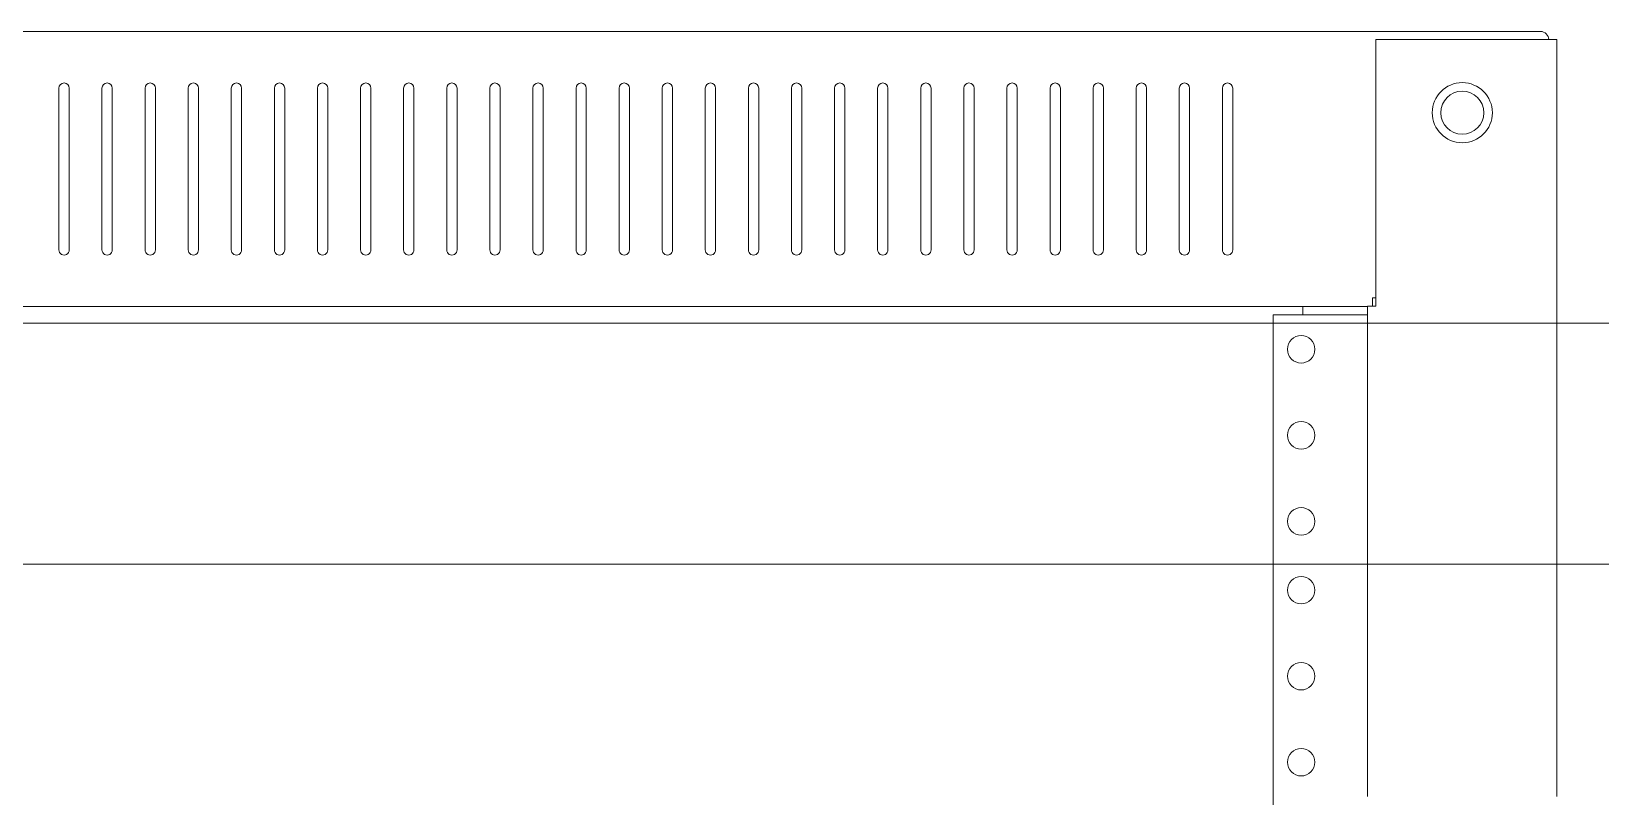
# Model space of a CAD drawing. Header units: millimetres. Extents: x -71336 to -35435, y -26189 to 22712.
# Drawn here: x -57106.8 to -56817.3, y -3014.7 to -2873.4 of the extents above; entities that cross this region are included whole.
import ezdxf

# ---------------------------------------------------------------- set-up
doc = ezdxf.new("R2010")
doc.units = ezdxf.units.MM
doc.layers.add('SC - Equipment', color=7, linetype='Continuous', lineweight=13)
doc.layers.add('SC - Rack Layout - U-guides and centreline', color=5, linetype='Continuous', lineweight=13, plot=False)
doc.styles.add('ARIAL', font='arial.ttf')

# ---------------------------------------------------------------- blocks, each defined once
blk = doc.blocks.new('*U104')
at = {"layer": 'SC - Rack Layout - U-guides and centreline', "ltscale": 5}
blk.add_lwpolyline([(-300, 0), (300, 0)], dxfattribs=at)
blk = doc.blocks.new('*U105')
at = {"layer": 'SC - Rack Layout - U-guides and centreline', "color": 0, "linetype": 'ByBlock', "lineweight": -2, "transparency": 16777216}
for p in [(0, 222.25), (0, 177.8)]:
    blk.add_blockref('*U104', p, dxfattribs=at)
blk = doc.blocks.new('*U160')
at = {"ltscale": 5}
for p, q in [((279.3873, 325.374), (279.3873, 274.574)), ((227.076, 274.574), (244.4623, 274.574))]:
    blk.add_line(p, q, dxfattribs=at)
at = {"layer": 'SC - Equipment'}
for p, q in [((-276.352, 326.898), (276.352, 326.898)), ((245.9863, 276.1615), (245.9863, 325.374)), ((279.3873, 325.374), (245.9863, 325.374)), ((276.352, 325.374), (274.828, 325.374)), ((3.0226, 286.5755), (3.0226, 316.4205)), ((4.9276, 316.4205), (4.9276, 286.5755)), ((10.9728, 286.5755), (10.9728, 316.4205)), ((12.8778, 316.4205), (12.8778, 286.5755)), ((18.923, 286.5755), (18.923, 316.4205)), ((20.828, 316.4205), (20.828, 286.5755)), ((26.8732, 286.5755), (26.8732, 316.4205)), ((28.7782, 316.4205), (28.7782, 286.5755)), ((34.8234, 286.5755), (34.8234, 316.4205)), ((36.7284, 316.4205), (36.7284, 286.5755)), ((42.7736, 286.5755), (42.7736, 316.4205)), ((44.6786, 316.4205), (44.6786, 286.5755)), ((50.7238, 286.5755), (50.7238, 316.4205)), ((52.6288, 316.4205), (52.6288, 286.5755)), ((58.674, 286.5755), (58.674, 316.4205)), ((60.579, 316.4205), (60.579, 286.5755)), ((66.6242, 286.5755), (66.6242, 316.4205)), ((68.5292, 316.4205), (68.5292, 286.5755)), ((74.5744, 286.5755), (74.5744, 316.4205)), ((76.4794, 316.4205), (76.4794, 286.5755)), ((82.5246, 286.5755), (82.5246, 316.4205)), ((84.4296, 316.4205), (84.4296, 286.5755)), ((90.4748, 286.5755), (90.4748, 316.4205)), ((92.3798, 316.4205), (92.3798, 286.5755)), ((98.425, 286.5755), (98.425, 316.4205)), ((100.33, 316.4205), (100.33, 286.5755)), ((106.3752, 286.5755), (106.3752, 316.4205)), ((108.2802, 316.4205), (108.2802, 286.5755)), ((114.3254, 286.5755), (114.3254, 316.4205)), ((116.2304, 316.4205), (116.2304, 286.5755)), ((122.2756, 286.5755), (122.2756, 316.4205)), ((124.1806, 316.4205), (124.1806, 286.5755)), ((130.2258, 286.5755), (130.2258, 316.4205)), ((132.1308, 316.4205), (132.1308, 286.5755)), ((138.176, 286.5755), (138.176, 316.4205)), ((140.081, 316.4205), (140.081, 286.5755)), ((146.1262, 286.5755), (146.1262, 316.4205)), ((148.0312, 316.4205), (148.0312, 286.5755)), ((154.0764, 286.5755), (154.0764, 316.4205)), ((155.9814, 316.4205), (155.9814, 286.5755)), ((162.0266, 286.5755), (162.0266, 316.4205)), ((163.9316, 316.4205), (163.9316, 286.5755)), ((169.9768, 286.5755), (169.9768, 316.4205)), ((171.8818, 316.4205), (171.8818, 286.5755)), ((177.927, 286.5755), (177.927, 316.4205)), ((179.832, 316.4205), (179.832, 286.5755)), ((185.8772, 286.5755), (185.8772, 316.4205)), ((187.7822, 316.4205), (187.7822, 286.5755)), ((193.8274, 286.5755), (193.8274, 316.4205)), ((195.7324, 316.4205), (195.7324, 286.5755)), ((201.7776, 286.5755), (201.7776, 316.4205)), ((203.6826, 316.4205), (203.6826, 286.5755)), ((209.7278, 286.5755), (209.7278, 316.4205)), ((211.6328, 316.4205), (211.6328, 286.5755)), ((217.678, 286.5755), (217.678, 316.4205)), ((219.583, 316.4205), (219.583, 286.5755)), ((-245.364, 276.098), (244.4623, 276.098)), ((232.537, 276.098), (232.537, 274.574)), ((244.4623, 276.1615), (245.9863, 276.1615)), ((244.4623, 274.574), (244.4623, 276.1615)), ((245.364, 276.1615), (245.364, 277.6982)), ((245.364, 277.6982), (245.9863, 277.6982)), ((227.076, 230.124), (227.076, 274.574)), ((244.4623, 230.124), (244.4623, 274.574)), ((279.3873, 274.574), (279.3873, 230.124)), ((227.076, 185.674), (227.076, 230.124)), ((244.4623, 185.674), (244.4623, 230.124)), ((279.3873, 230.124), (279.3873, 185.674)), ((227.076, 141.224), (227.076, 185.674))]:
    blk.add_line(p, q, dxfattribs=at)
for centre, radius in [((261.9375, 311.8866), 5.5499), ((261.9375, 311.8866), 3.9751), ((232.2132, 268.224), 2.54), ((232.2132, 252.349), 2.54), ((232.2132, 236.474), 2.54), ((232.2132, 223.774), 2.54), ((232.2132, 207.899), 2.54), ((232.2132, 192.024), 2.54)]:
    blk.add_circle(centre, radius, dxfattribs=at)
for centre, radius, start, end in [((276.352, 325.374), 1.524, 0, 90), ((3.9751, 316.4205), 0.9525, 0.000017, 180.000009), ((11.9253, 316.4205), 0.9525, 0.000017, 180.000009), ((19.8755, 316.4205), 0.9525, 0.000017, 180.000009), ((27.8257, 316.4205), 0.9525, 0.000017, 180.000009), ((35.7759, 316.4205), 0.9525, 0.000017, 180.000009), ((43.7261, 316.4205), 0.9525, 0.000017, 180.000009), ((51.6763, 316.4205), 0.9525, 0.000017, 180.000009), ((59.6265, 316.4205), 0.9525, 0.000017, 180.000009), ((67.5767, 316.4205), 0.9525, 0.000017, 180.000009), ((75.5269, 316.4205), 0.9525, 0.000017, 180.000009), ((83.4771, 316.4205), 0.9525, 0.000017, 180.000009), ((91.4273, 316.4205), 0.9525, 0.000017, 180.000009), ((99.3775, 316.4205), 0.9525, 0.000017, 180.000009), ((107.3277, 316.4205), 0.9525, 0.000017, 180.000009), ((115.2779, 316.4205), 0.9525, 0.000017, 180.000009), ((123.2281, 316.4205), 0.9525, 0.000017, 180.000009), ((131.1783, 316.4205), 0.9525, 0.000017, 180.000009), ((139.1285, 316.4205), 0.9525, 0.000017, 180.000009), ((147.0787, 316.4205), 0.9525, 0.000017, 180.000009), ((155.0289, 316.4205), 0.9525, 0.000017, 180.000009), ((162.9791, 316.4205), 0.9525, 0.000017, 180.000009), ((170.9293, 316.4205), 0.9525, 0.000017, 180.000009), ((178.8795, 316.4205), 0.9525, 0.000017, 180.000009), ((186.8297, 316.4205), 0.9525, 0.000017, 180.000009), ((194.7799, 316.4205), 0.9525, 0.000017, 180.000009), ((202.7301, 316.4205), 0.9525, 0.000017, 180.000009), ((210.6803, 316.4205), 0.9525, 0.000017, 180.000009), ((218.6305, 316.4205), 0.9525, 0.000017, 180.000009), ((3.9751, 286.5755), 0.9525, 180.000009, 0.000017), ((11.9253, 286.5755), 0.9525, 180.000009, 0.000017), ((19.8755, 286.5755), 0.9525, 180.000009, 0.000017), ((27.8257, 286.5755), 0.9525, 180.000009, 0.000017), ((35.7759, 286.5755), 0.9525, 180.000009, 0.000017), ((43.7261, 286.5755), 0.9525, 180.000009, 0.000017), ((51.6763, 286.5755), 0.9525, 180.000009, 0.000017), ((59.6265, 286.5755), 0.9525, 180.000009, 0.000017), ((67.5767, 286.5755), 0.9525, 180.000009, 0.000017), ((75.5269, 286.5755), 0.9525, 180.000009, 0.000017), ((83.4771, 286.5755), 0.9525, 180.000009, 0.000017), ((91.4273, 286.5755), 0.9525, 180.000009, 0.000017), ((99.3775, 286.5755), 0.9525, 180.000009, 0.000017), ((107.3277, 286.5755), 0.9525, 180.000009, 0.000017), ((115.2779, 286.5755), 0.9525, 180.000009, 0.000017), ((123.2281, 286.5755), 0.9525, 180.000009, 0.000017), ((131.1783, 286.5755), 0.9525, 180.000009, 0.000017), ((139.1285, 286.5755), 0.9525, 180.000009, 0.000017), ((147.0787, 286.5755), 0.9525, 180.000009, 0.000017), ((155.0289, 286.5755), 0.9525, 180.000009, 0.000017), ((162.9791, 286.5755), 0.9525, 180.000009, 0.000017), ((170.9293, 286.5755), 0.9525, 180.000009, 0.000017), ((178.8795, 286.5755), 0.9525, 180.000009, 0.000017), ((186.8297, 286.5755), 0.9525, 180.000009, 0.000017), ((194.7799, 286.5755), 0.9525, 180.000009, 0.000017), ((202.7301, 286.5755), 0.9525, 180.000009, 0.000017), ((210.6803, 286.5755), 0.9525, 180.000009, 0.000017), ((218.6305, 286.5755), 0.9525, 180.000009, 0.000017)]:
    blk.add_arc(centre, radius, start, end, dxfattribs=at)
at = {"ltscale": 5, "style": 'ARIAL', "flags": 1}
blk.add_attdef('UNITS', (470.5, 46), '', height=9.74, dxfattribs=at)

msp = doc.modelspace()

# ---------------------------------------------------------------- block references
at = {"layer": 'SC - Equipment'}
msp.add_blockref('*U160', (-57104.768, -3200.342), dxfattribs=at)
at = {"layer": 'SC - Rack Layout - U-guides and centreline'}
msp.add_blockref('*U105', (-57105.219, -3149.542), dxfattribs=at)

doc.saveas('drawing.dxf')
